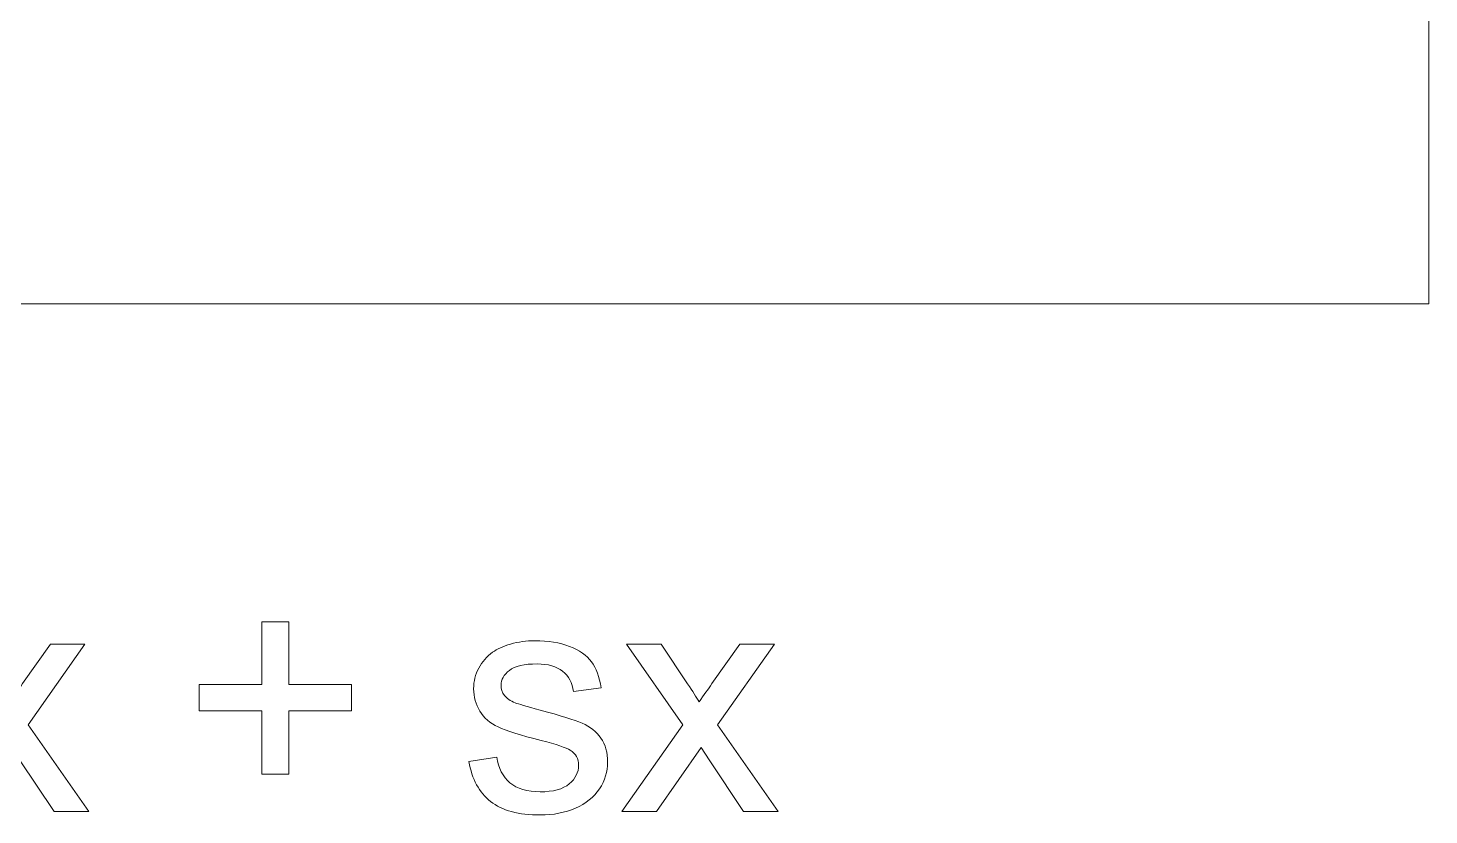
# Model space of a CAD drawing. Header units: millimetres. Extents: x -388 to 390, y -1187 to 1583.
# Drawn here: x 11.1 to 388, y -1187 to -975.3 of the extents above; entities that cross this region are included whole.
import ezdxf

# ---------------------------------------------------------------- set-up
doc = ezdxf.new("R2010")
doc.units = ezdxf.units.MM
doc.header["$MEASUREMENT"] = 0
doc.layers.add('Livello 1', color=7, linetype='Continuous')

msp = doc.modelspace()

# ---------------------------------------------------------------- linework, layer by layer
at = {"layer": 'Livello 1', "color": 2, "lineweight": 9}
for points, knots in [([(-388, -1049.5), (-388, -1049.5), (388, -1049.5), (388, -1049.5), (388, -1049.5), (388, -1049.5), (388, 1049.5), (388, 1049.5), (388, 1049.5), (388, 1049.5), (-388, 1049.5), (-388, 1049.5), (-388, 1049.5), (-388, 1049.5), (-388, -1049.5), (-388, -1049.5)], [0, 0, 0, 0, 0.2, 0.2, 0.2, 0.2, 0.4, 0.4, 0.4, 0.4, 0.6, 0.6, 0.6, 0.6, 1, 1, 1, 1]), ([(74.0794, -1176.0141), (74.0794, -1176.0141), (74.0794, -1159.0262), (74.0794, -1159.0262), (74.0794, -1159.0262), (74.0794, -1159.0262), (57.1783, -1159.0262), (57.1783, -1159.0262), (57.1783, -1159.0262), (57.1783, -1159.0262), (57.1783, -1151.9191), (57.1783, -1151.9191), (57.1783, -1151.9191), (57.1783, -1151.9191), (74.0794, -1151.9191), (74.0794, -1151.9191), (74.0794, -1151.9191), (74.0794, -1151.9191), (74.0794, -1135.0179), (74.0794, -1135.0179), (74.0794, -1135.0179), (74.0794, -1135.0179), (81.2732, -1135.0179), (81.2732, -1135.0179), (81.2732, -1135.0179), (81.2732, -1135.0179), (81.2732, -1151.9191), (81.2732, -1151.9191), (81.2732, -1151.9191), (81.2732, -1151.9191), (98.1744, -1151.9191), (98.1744, -1151.9191), (98.1744, -1151.9191), (98.1744, -1151.9191), (98.1744, -1159.0262), (98.1744, -1159.0262), (98.1744, -1159.0262), (98.1744, -1159.0262), (81.2732, -1159.0262), (81.2732, -1159.0262), (81.2732, -1159.0262), (81.2732, -1159.0262), (81.2732, -1176.0141), (81.2732, -1176.0141), (81.2732, -1176.0141), (81.2732, -1176.0141), (74.0794, -1176.0141), (74.0794, -1176.0141)], [0, 0, 0, 0, 0.07692308, 0.07692308, 0.07692308, 0.07692308, 0.15384615, 0.15384615, 0.15384615, 0.15384615, 0.23076923, 0.23076923, 0.23076923, 0.23076923, 0.30769231, 0.30769231, 0.30769231, 0.30769231, 0.38461538, 0.38461538, 0.38461538, 0.38461538, 0.46153846, 0.46153846, 0.46153846, 0.46153846, 0.53846154, 0.53846154, 0.53846154, 0.53846154, 0.61538462, 0.61538462, 0.61538462, 0.61538462, 0.69230769, 0.69230769, 0.69230769, 0.69230769, 0.76923077, 0.76923077, 0.76923077, 0.76923077, 0.84615385, 0.84615385, 0.84615385, 0.84615385, 1, 1, 1, 1]), ([(-14.5722, -1186.0681), (-14.5722, -1186.0681), (1.8523, -1162.7676), (1.8523, -1162.7676), (1.8523, -1162.7676), (1.8523, -1162.7676), (-13.3587, -1141.085), (-13.3587, -1141.085), (-13.3587, -1141.085), (-13.3587, -1141.085), (-3.9837, -1141.085), (-3.9837, -1141.085), (-3.9837, -1141.085), (-3.9837, -1141.085), (3.1235, -1151.7024), (3.1235, -1151.7024), (3.1235, -1151.7024), (4.438, -1153.6959), (5.4781, -1155.3138), (6.2148, -1156.585), (6.2148, -1156.585), (7.5005, -1154.7793), (8.6416, -1153.147), (9.6673, -1151.688), (9.6673, -1151.688), (9.6673, -1151.688), (17.15, -1141.085), (17.15, -1141.085), (17.15, -1141.085), (17.15, -1141.085), (26.4673, -1141.085), (26.4673, -1141.085), (26.4673, -1141.085), (26.4673, -1141.085), (11.1696, -1162.7676), (11.1696, -1162.7676), (11.1696, -1162.7676), (11.1696, -1162.7676), (27.464, -1186.0681), (27.464, -1186.0681), (27.464, -1186.0681), (27.464, -1186.0681), (18.1901, -1186.0681), (18.1901, -1186.0681), (18.1901, -1186.0681), (18.1901, -1186.0681), (8.8872, -1172.2005), (8.8872, -1172.2005), (8.8872, -1172.2005), (8.8872, -1172.2005), (6.7637, -1168.8636), (6.7637, -1168.8636), (6.7637, -1168.8636), (6.7637, -1168.8636), (-5.2549, -1186.0681), (-5.2549, -1186.0681), (-5.2549, -1186.0681), (-5.2549, -1186.0681), (-14.5722, -1186.0681), (-14.5722, -1186.0681)], [0, 0, 0, 0, 0.0625, 0.0625, 0.0625, 0.0625, 0.125, 0.125, 0.125, 0.125, 0.1875, 0.1875, 0.1875, 0.1875, 0.25, 0.25, 0.25, 0.25, 0.3125, 0.3125, 0.3125, 0.3125, 0.375, 0.375, 0.375, 0.375, 0.4375, 0.4375, 0.4375, 0.4375, 0.5, 0.5, 0.5, 0.5, 0.5625, 0.5625, 0.5625, 0.5625, 0.625, 0.625, 0.625, 0.625, 0.6875, 0.6875, 0.6875, 0.6875, 0.75, 0.75, 0.75, 0.75, 0.8125, 0.8125, 0.8125, 0.8125, 0.875, 0.875, 0.875, 0.875, 1, 1, 1, 1]), ([(129.7088, -1172.6338), (129.7088, -1172.6338), (137.2493, -1171.4204), (137.2493, -1171.4204), (137.2493, -1171.4204), (137.6682, -1174.4395), (138.8527, -1176.7508), (140.7884, -1178.3687), (140.7884, -1178.3687), (142.7241, -1179.9721), (145.4398, -1180.7811), (148.9067, -1180.7811), (148.9067, -1180.7811), (152.417, -1180.7811), (155.0171, -1180.0732), (156.7217, -1178.6431), (156.7217, -1178.6431), (158.4118, -1177.2275), (159.2641, -1175.5518), (159.2641, -1173.6306), (159.2641, -1173.6306), (159.2641, -1171.9116), (158.4985, -1170.5537), (156.9817, -1169.5714), (156.9817, -1169.5714), (155.9128, -1168.8925), (153.3126, -1168.0402), (149.1812, -1166.9857), (149.1812, -1166.9857), (143.6053, -1165.5845), (139.7483, -1164.3711), (137.5815, -1163.3454), (137.5815, -1163.3454), (135.4291, -1162.3054), (133.7968, -1160.8897), (132.6845, -1159.0696), (132.6845, -1159.0696), (131.5722, -1157.2639), (131.0088, -1155.256), (131.0088, -1153.0603), (131.0088, -1153.0603), (131.0088, -1151.0524), (131.4711, -1149.2034), (132.3812, -1147.4988), (132.3812, -1147.4988), (133.3057, -1145.7942), (134.548, -1144.3786), (136.1225, -1143.2518), (136.1225, -1143.2518), (137.307, -1142.3851), (138.9249, -1141.6484), (140.9617, -1141.0417), (140.9617, -1141.0417), (143.013, -1140.435), (145.1943, -1140.1316), (147.5344, -1140.1316), (147.5344, -1140.1316), (151.0591, -1140.1316), (154.1504, -1140.6372), (156.8084, -1141.6628), (156.8084, -1141.6628), (159.4808, -1142.674), (161.4454, -1144.0608), (162.7166, -1145.7942), (162.7166, -1145.7942), (163.9733, -1147.5421), (164.8545, -1149.8678), (165.3312, -1152.7858), (165.3312, -1152.7858), (165.3312, -1152.7858), (157.8773, -1153.8259), (157.8773, -1153.8259), (157.8773, -1153.8259), (157.5451, -1151.4857), (156.5628, -1149.6512), (154.9449, -1148.3366), (154.9449, -1148.3366), (153.327, -1147.0221), (151.0447, -1146.372), (148.0833, -1146.372), (148.0833, -1146.372), (144.602, -1146.372), (142.1029, -1146.9499), (140.6151, -1148.1055), (140.6151, -1148.1055), (139.1272, -1149.2611), (138.376, -1150.619), (138.376, -1152.1647), (138.376, -1152.1647), (138.376, -1153.147), (138.6794, -1154.0426), (139.3005, -1154.8371), (139.3005, -1154.8371), (139.9217, -1155.646), (140.8895, -1156.325), (142.2185, -1156.8594), (142.2185, -1156.8594), (142.9841, -1157.1483), (145.2087, -1157.7984), (148.9356, -1158.8096), (148.9356, -1158.8096), (154.3093, -1160.2397), (158.0651, -1161.4242), (160.2031, -1162.3343), (160.2031, -1162.3343), (162.341, -1163.2443), (164.0167, -1164.5877), (165.2301, -1166.3212), (165.2301, -1166.3212), (166.4579, -1168.0691), (167.0646, -1170.2359), (167.0646, -1172.8361), (167.0646, -1172.8361), (167.0646, -1175.364), (166.3279, -1177.7475), (164.84, -1179.9866), (164.84, -1179.9866), (163.3522, -1182.2256), (161.2142, -1183.9591), (158.4263, -1185.1869), (158.4263, -1185.1869), (155.6239, -1186.4148), (152.4603, -1187.0215), (148.9356, -1187.0215), (148.9356, -1187.0215), (143.0997, -1187.0215), (138.636, -1185.8081), (135.5736, -1183.3957), (135.5736, -1183.3957), (132.5112, -1180.9689), (130.561, -1177.3864), (129.7088, -1172.6338)], [0, 0, 0, 0, 0.02941176, 0.02941176, 0.02941176, 0.02941176, 0.05882353, 0.05882353, 0.05882353, 0.05882353, 0.08823529, 0.08823529, 0.08823529, 0.08823529, 0.11764706, 0.11764706, 0.11764706, 0.11764706, 0.14705882, 0.14705882, 0.14705882, 0.14705882, 0.17647059, 0.17647059, 0.17647059, 0.17647059, 0.20588235, 0.20588235, 0.20588235, 0.20588235, 0.23529412, 0.23529412, 0.23529412, 0.23529412, 0.26470588, 0.26470588, 0.26470588, 0.26470588, 0.29411765, 0.29411765, 0.29411765, 0.29411765, 0.32352941, 0.32352941, 0.32352941, 0.32352941, 0.35294118, 0.35294118, 0.35294118, 0.35294118, 0.38235294, 0.38235294, 0.38235294, 0.38235294, 0.41176471, 0.41176471, 0.41176471, 0.41176471, 0.44117647, 0.44117647, 0.44117647, 0.44117647, 0.47058824, 0.47058824, 0.47058824, 0.47058824, 0.5, 0.5, 0.5, 0.5, 0.52941176, 0.52941176, 0.52941176, 0.52941176, 0.55882353, 0.55882353, 0.55882353, 0.55882353, 0.58823529, 0.58823529, 0.58823529, 0.58823529, 0.61764706, 0.61764706, 0.61764706, 0.61764706, 0.64705882, 0.64705882, 0.64705882, 0.64705882, 0.67647059, 0.67647059, 0.67647059, 0.67647059, 0.70588235, 0.70588235, 0.70588235, 0.70588235, 0.73529412, 0.73529412, 0.73529412, 0.73529412, 0.76470588, 0.76470588, 0.76470588, 0.76470588, 0.79411765, 0.79411765, 0.79411765, 0.79411765, 0.82352941, 0.82352941, 0.82352941, 0.82352941, 0.85294118, 0.85294118, 0.85294118, 0.85294118, 0.88235294, 0.88235294, 0.88235294, 0.88235294, 0.91176471, 0.91176471, 0.91176471, 0.91176471, 0.94117647, 0.94117647, 0.94117647, 0.94117647, 1, 1, 1, 1]), ([(170.8782, -1186.0681), (170.8782, -1186.0681), (187.3027, -1162.7676), (187.3027, -1162.7676), (187.3027, -1162.7676), (187.3027, -1162.7676), (172.0917, -1141.085), (172.0917, -1141.085), (172.0917, -1141.085), (172.0917, -1141.085), (181.4667, -1141.085), (181.4667, -1141.085), (181.4667, -1141.085), (181.4667, -1141.085), (188.5739, -1151.7024), (188.5739, -1151.7024), (188.5739, -1151.7024), (189.8884, -1153.6959), (190.9285, -1155.3138), (191.6652, -1156.585), (191.6652, -1156.585), (192.9509, -1154.7793), (194.092, -1153.147), (195.1177, -1151.688), (195.1177, -1151.688), (195.1177, -1151.688), (202.6004, -1141.085), (202.6004, -1141.085), (202.6004, -1141.085), (202.6004, -1141.085), (211.9177, -1141.085), (211.9177, -1141.085), (211.9177, -1141.085), (211.9177, -1141.085), (196.62, -1162.7676), (196.62, -1162.7676), (196.62, -1162.7676), (196.62, -1162.7676), (212.9144, -1186.0681), (212.9144, -1186.0681), (212.9144, -1186.0681), (212.9144, -1186.0681), (203.6405, -1186.0681), (203.6405, -1186.0681), (203.6405, -1186.0681), (203.6405, -1186.0681), (194.3376, -1172.2005), (194.3376, -1172.2005), (194.3376, -1172.2005), (194.3376, -1172.2005), (192.2141, -1168.8636), (192.2141, -1168.8636), (192.2141, -1168.8636), (192.2141, -1168.8636), (180.1955, -1186.0681), (180.1955, -1186.0681), (180.1955, -1186.0681), (180.1955, -1186.0681), (170.8782, -1186.0681), (170.8782, -1186.0681)], [0, 0, 0, 0, 0.0625, 0.0625, 0.0625, 0.0625, 0.125, 0.125, 0.125, 0.125, 0.1875, 0.1875, 0.1875, 0.1875, 0.25, 0.25, 0.25, 0.25, 0.3125, 0.3125, 0.3125, 0.3125, 0.375, 0.375, 0.375, 0.375, 0.4375, 0.4375, 0.4375, 0.4375, 0.5, 0.5, 0.5, 0.5, 0.5625, 0.5625, 0.5625, 0.5625, 0.625, 0.625, 0.625, 0.625, 0.6875, 0.6875, 0.6875, 0.6875, 0.75, 0.75, 0.75, 0.75, 0.8125, 0.8125, 0.8125, 0.8125, 0.875, 0.875, 0.875, 0.875, 1, 1, 1, 1])]:
    msp.add_open_spline(points, degree=3, knots=knots, dxfattribs=at)
at = {"layer": 'Livello 1', "color": 177, "lineweight": 9}
msp.add_open_spline([(388, 985.5001), (388, 985.5001), (388, -1014.5), (388, -1014.5)], degree=3, dxfattribs=at)

doc.saveas('drawing.dxf')
